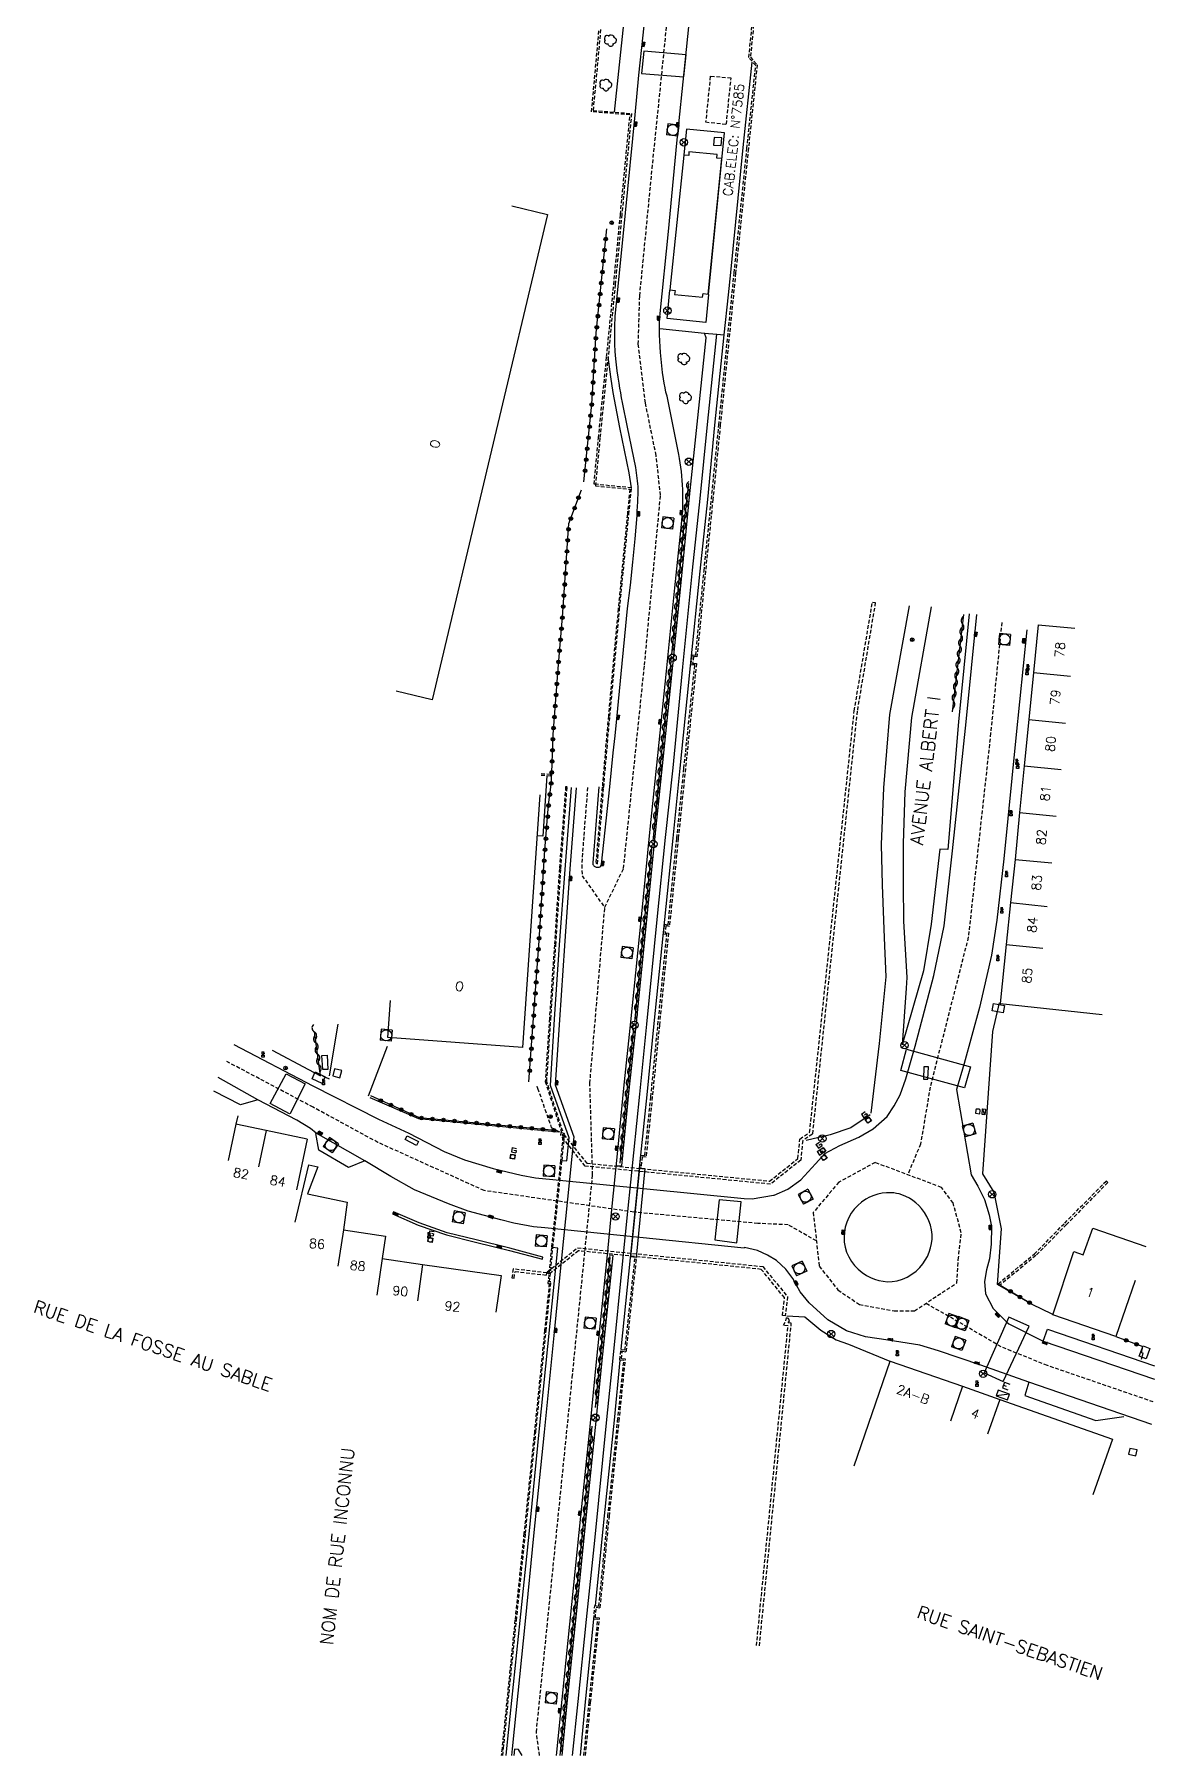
# Model space of a CAD drawing. Header units: millimetres. Extents: x 150035 to 151001, y 152000 to 153000.
# Drawn here: x 150348.4 to 150500, y 152000 to 152233 of the extents above; entities that cross this region are included whole.
import ezdxf
from ezdxf.enums import TextEntityAlignment as Align

# ---------------------------------------------------------------- set-up
doc = ezdxf.new("R2010")
doc.units = ezdxf.units.MM
doc.linetypes.add('DASHED', pattern=[0.75, 0.5, -0.25])
doc.layers.get('0').update_dxf_attribs({"linetype": 'CONTINUOUS'})
for name, color, linetype in [('W0001', 6, 'DASHED'), ('W0003', 5, 'CONTINUOUS'), ('W0006', 2, 'CONTINUOUS'), ('W0008', 7, 'CONTINUOUS'), ('W0014', 7, 'CONTINUOUS'), ('W0015', 2, 'CONTINUOUS'), ('W0017', 7, 'CONTINUOUS'), ('W0020', 2, 'CONTINUOUS'), ('W0051', 7, 'CONTINUOUS'), ('W0100', 7, 'CONTINUOUS'), ('W0103', 1, 'CONTINUOUS'), ('W0112', 1, 'DASHED'), ('W0113', 2, 'DASHED'), ('W0117', 7, 'CONTINUOUS'), ('W0300', 7, 'CONTINUOUS'), ('W0310', 3, 'CONTINUOUS'), ('W0322', 7, 'CONTINUOUS'), ('W0323', 7, 'CONTINUOUS'), ('W0400', 7, 'CONTINUOUS'), ('W0412', 7, 'CONTINUOUS'), ('W0420', 7, 'CONTINUOUS'), ('W0421', 7, 'CONTINUOUS'), ('W0425', 7, 'CONTINUOUS'), ('W0430', 7, 'CONTINUOUS'), ('W0438', 7, 'CONTINUOUS'), ('W0439', 7, 'CONTINUOUS'), ('W0469', 7, 'CONTINUOUS'), ('W0856', 7, 'CONTINUOUS'), ('W0989', 7, 'CONTINUOUS'), ('W0991', 7, 'CONTINUOUS'), ('W1102', 7, 'CONTINUOUS'), ('W1471', 7, 'CONTINUOUS')]:
    doc.layers.add(name, color=color, linetype=linetype)
doc.styles.get("Standard").update_dxf_attribs({"font": 'romans.shx', "width": 0.85})

# ---------------------------------------------------------------- blocks, each defined once
blk = doc.blocks.new('T856')
for p, q in [((-0.125, 0), (0.125, 0)), ((0, 0.125), (0, -0.125))]:
    blk.add_line(p, q)
blk.add_ellipse((0, 0), major_axis=(-0.177, 0.177), ratio=1, start_param=3.9269908, end_param=10.2101761)
blk = doc.blocks.new('t322o')
at = {"color": 0, "linetype": 'Continuous'}
for radius in [0.25, 0.15]:
    blk.add_circle((0, 0), radius, dxfattribs=at)
blk = doc.blocks.new('T400')
for p, q in [((-0.15, 0.3), (0.15, 0.3)), ((-0.15, -0.25), (-0.15, 0.3)), ((-0.15, 0.15), (0.15, 0.15)), ((-0.15, 0), (0.15, 0)), ((0.15, 0.3), (0.15, -0.25)), ((-0.15, -0.15), (0.15, -0.15)), ((-0.15, -0.25), (-0.15, -0.3)), ((-0.15, -0.3), (0.15, -0.3)), ((0.15, -0.3), (0.15, -0.25))]:
    blk.add_line(p, q)
blk = doc.blocks.new('T420')
for p, q in [((0.75, 0.75), (-0.75, 0.75)), ((-0.75, 0.75), (-0.75, -0.75)), ((0.75, 0.75), (0.75, -0.75)), ((0.75, -0.75), (-0.75, -0.75))]:
    blk.add_line(p, q)
blk.add_ellipse((0, 0), major_axis=(-0.53, 0.53), ratio=1, start_param=3.926991, end_param=10.210176)
blk = doc.blocks.new('T469')
at = {"color": 0, "linetype": 'Continuous', "flags": 128}
for points in [[(-0.35, 0.35), (0.35, -0.35)], [(-0.35, -0.35), (0.35, 0.35)]]:
    blk.add_lwpolyline(points, dxfattribs=at)
at = {"color": 0, "linetype": 'Continuous'}
blk.add_circle((0, 0), 0.5, dxfattribs=at)
blk = doc.blocks.new('T300')
for p, q in [((-0.8, 0.51), (-0.86, 0.34)), ((-0.86, 0.34), (-0.86, 0.17)), ((-0.86, 0.17), (-0.74, 0.06)), ((-0.69, 0.63), (-0.8, 0.51)), ((-0.8, -0.06), (-0.74, 0.06)), ((-0.74, 0.06), (-0.69, 0.11)), ((-0.57, 0.69), (-0.69, 0.63)), ((-0.46, 0.69), (-0.57, 0.69)), ((-0.29, 0.63), (-0.46, 0.69)), ((-0.29, 0.63), (-0.17, 0.74)), ((-0.23, 0.57), (-0.29, 0.63)), ((-0.17, 0.74), (-0.06, 0.8)), ((-0.06, 0.8), (0.06, 0.8)), ((0.06, 0.8), (0.23, 0.74)), ((0.23, 0.74), (0.34, 0.63)), ((0.34, 0.63), (0.4, 0.51)), ((0.46, 0.46), (0.34, 0.46)), ((0.4, 0.51), (0.4, 0.46)), ((0.57, 0.4), (0.46, 0.46)), ((0.57, 0.4), (0.69, 0.29)), ((0.69, 0.29), (0.74, 0.17)), ((0.74, 0.06), (0.69, -0.17)), ((0.74, 0.17), (0.74, 0.06)), ((-0.8, -0.17), (-0.8, -0.06)), ((-0.8, -0.23), (-0.8, -0.17)), ((-0.74, -0.34), (-0.8, -0.23)), ((-0.69, -0.4), (-0.74, -0.34)), ((-0.51, -0.46), (-0.69, -0.4)), ((-0.4, -0.46), (-0.51, -0.46)), ((-0.4, -0.46), (-0.34, -0.46)), ((-0.34, -0.46), (-0.34, -0.4)), ((-0.34, -0.51), (-0.34, -0.46)), ((-0.29, -0.63), (-0.34, -0.51)), ((-0.17, -0.74), (-0.29, -0.63)), ((-0.06, -0.8), (-0.17, -0.74)), ((0.06, -0.8), (-0.06, -0.8)), ((0.17, -0.74), (0.06, -0.8)), ((0.23, -0.69), (0.17, -0.74)), ((0.29, -0.46), (0.23, -0.46)), ((0.29, -0.63), (0.23, -0.69)), ((0.46, -0.4), (0.29, -0.46)), ((0.34, -0.51), (0.29, -0.63)), ((0.34, -0.51), (0.34, -0.46)), ((0.57, -0.34), (0.46, -0.4)), ((0.63, -0.29), (0.57, -0.34)), ((0.69, -0.17), (0.63, -0.29))]:
    blk.add_line(p, q)
blk = doc.blocks.new('t310o')
at = {"color": 0, "linetype": 'Continuous'}
for centre, start, end in [((-0.5, 0.38), 216.8699, 323.1304), ((0.5, -0.37), 36.8699, 143.1303)]:
    blk.add_arc(centre, 0.625, start, end, dxfattribs=at)
blk = doc.blocks.new('T425')
for p, q in [((-0.15, 0.6), (0.15, 0.6)), ((-0.15, 0.6), (-0.15, 0.3)), ((-0.15, 0.3), (0.15, 0.3)), ((-0.15, 0.15), (0.15, 0.15)), ((-0.15, -0.15), (-0.15, 0.15)), ((0, 0.45), (0.15, 0.45)), ((0.15, 0.45), (0.15, 0.3)), ((0.15, 0.15), (0.15, -0.15)), ((0.15, -0.15), (-0.15, -0.15))]:
    blk.add_line(p, q)
blk.add_ellipse((0, 0), major_axis=(-0.106, 0.106), ratio=1, start_param=3.926991, end_param=10.210176)
blk = doc.blocks.new('T438')
for p, q in [((-0.4, 0.2), (0.4, 0.2)), ((-0.4, -0.2), (-0.4, 0.2)), ((0.15, 1.1), (-0.3, 1.1)), ((-0.3, 1.1), (-0.3, 0.5)), ((-0.3, 0.5), (0.15, 0.5)), ((0.3, 0.65), (0.3, 0.95)), ((0.4, 0.2), (0.4, -0.2))]:
    blk.add_line(p, q)
at = {"flags": 128}
for points in [[(-0.4, -0.2), (0.4, 0.2)], [(0.4, -0.2), (-0.4, -0.2)]]:
    blk.add_lwpolyline(points, dxfattribs=at)
for centre, major_axis, start_param, end_param in [((0.15, 0.95), (0.106, -0.106), 0.785398, 2.356194), ((0.15, 0.65), (0.106, 0.106), 3.926991, 5.497787)]:
    blk.add_ellipse(centre, major_axis=major_axis, ratio=1, start_param=start_param, end_param=end_param)
blk = doc.blocks.new('T412')
for p, q in [((-0.3, 1.2), (0.3, 1.2)), ((-0.3, 1.2), (-0.3, 0.6)), ((-0.3, 0.6), (0.3, 0.6)), ((-0.3, 0.3), (0.3, 0.3)), ((-0.3, -0.3), (-0.3, 0.3)), ((0, 0.9), (0.3, 0.9)), ((0.3, 0.9), (0.3, 0.6)), ((0.3, 0.3), (0.3, -0.3)), ((0.3, -0.3), (-0.3, -0.3))]:
    blk.add_line(p, q)
blk.add_ellipse((0, 0), major_axis=(0.212, 0.212), ratio=1, start_param=5.497787, end_param=11.780972)
blk = doc.blocks.new('T1471')
at = {"color": 0, "linetype": 'Continuous', "flags": 128}
blk.add_lwpolyline([(-0.75, -0.5), (-0.75, 0.5), (0.75, 0.5), (0.75, -0.5), (-0.75, -0.5)], dxfattribs=at)
blk = doc.blocks.new('T430')
at = {"flags": 128}
for points in [[(0.8, 0.8), (-0.8, 0.8)], [(-0.8, 0.8), (-0.8, 0)], [(0.8, 0.8), (-0.8, 0)], [(-0.8, 0), (0.8, 0)], [(-0.4, 2.1), (0.4, 2.1)], [(-0.4, 2.1), (-0.4, 1.3)], [(-0.4, 1.7), (0, 1.7)], [(-0.4, 1.3), (0.4, 1.3)], [(0.8, 0), (0.8, 0.8)]]:
    blk.add_lwpolyline(points, dxfattribs=at)
blk = doc.blocks.new('t323o')
at = {"color": 0, "linetype": 'Continuous'}
for radius in [0.25, 0.15]:
    blk.add_circle((0, 0), radius, dxfattribs=at)

msp = doc.modelspace()

# ---------------------------------------------------------------- linework, layer by layer
at = {"layer": 'W0001'}
for points in [[(150416.75, 152000), (150416.33, 152003.18), (150417.78, 152017.44), (150421.19, 152051.21), (150423.94, 152078.59), (150423.57, 152090.99), (150425.59, 152114.83), (150428.13, 152120.07), (150430.96, 152147.59), (150433.13, 152170.57), (150432.54, 152175.95), (150431.09, 152183.07), (150430.12, 152191.03), (150430.32, 152197.58), (150432, 152214.8), (150434.58, 152240.17)], [(150479.31, 152153.38), (150477.81, 152138.36), (150474.79, 152110.75), (150469.62, 152090.47), (150468.33, 152082.76), (150466.58, 152078.62)], [(150428.13, 152120.07), (150430.96, 152147.59)], [(150423.26, 152131.01), (150422.73, 152124.36)], [(150422.73, 152124.36), (150422.46, 152120.56)], [(150422.46, 152120.56), (150422.52, 152119.08)], [(150425.59, 152114.83), (150428.13, 152120.07)], [(150422.52, 152119.08), (150425.58, 152114.78)], [(150454.23, 152069.65), (150450.39, 152071.84), (150446.3, 152072.03), (150429.5, 152073.56), (150409.26, 152076.47), (150394.89, 152082.99), (150386.12, 152087.74), (150374.33, 152094)], [(150499.82, 152047.87), (150485.49, 152052.79), (150479.24, 152055.31), (150474.1, 152058.33), (150469.04, 152061.21)]]:
    msp.add_lwpolyline(points, dxfattribs=at)
msp.add_lwpolyline([(150457.27, 152077.61), (150453.8, 152073.51), (150454.61, 152066.24), (150457.15, 152063.02), (150460.05, 152061.06), (150464.77, 152060.19), (150467.5, 152060.2), (150473.23, 152063.97), (150473.43, 152067.11), (150473.84, 152070.75), (150472.72, 152074.79), (150471.16, 152076.9), (150462.17, 152080.27)], close=True, dxfattribs=at)
at = {"layer": 'W0003'}
msp.add_lwpolyline([(150396.86, 152073.32), (150400.35, 152071.81), (150404.18, 152070.48), (150408.11, 152069.51), (150412.67, 152068.38), (150417.14, 152067.19), (150417.21, 152067.48), (150412.75, 152068.67), (150408.18, 152069.8), (150404.26, 152070.77), (150400.46, 152072.09), (150396.97, 152073.59)], close=True, dxfattribs=at)
at = {"layer": 'W0006'}
for points in [[(150378.63, 152088.77), (150376.26, 152088.06), (150372.67, 152089.92)], [(150393.12, 152080.48), (150390.92, 152079.6), (150386.89, 152081.95), (150386.49, 152084.19)], [(150484.9, 152056.11), (150485.52, 152057.72), (150500, 152052.77)], [(150482.97, 152050.54), (150482.42, 152048.75), (150492.06, 152045.36), (150495.86, 152045.9)]]:
    msp.add_lwpolyline(points, dxfattribs=at)
at = {"layer": 'W0008'}
for points in [[(150419.07, 152000), (150419.64, 152005.83), (150422.35, 152032.42), (150423.59, 152044.56), (150424.47, 152053.31), (150425.94, 152067.76), (150426.49, 152073.44), (150427.34, 152081.9), (150428.18, 152090.32), (150429.09, 152099.3), (150430.51, 152113.03), (150431.73, 152125.37), (150432.77, 152135.36), (150433.93, 152146.78), (150435.06, 152158.03), (150435.95, 152166.64), (150436.01, 152167.19), (150436.07, 152167.73), (150436.11, 152168.28), (150436.14, 152168.83), (150436.15, 152169.46), (150436.16, 152170.1), (150436.15, 152170.73), (150436.13, 152171.36), (150436.11, 152171.98), (150436.08, 152172.59), (150436.03, 152173.2), (150435.98, 152173.81), (150435.9, 152174.39), (150435.81, 152174.96), (150435.71, 152175.54), (150435.6, 152176.1), (150434.01, 152183.97), (150433.87, 152184.55), (150433.75, 152185.14), (150433.63, 152185.73), (150433.53, 152186.33), (150433.4, 152187.21), (150433.29, 152188.1), (150433.2, 152188.99), (150433.13, 152189.88), (150433.07, 152190.68), (150433.03, 152191.47), (150433, 152192.27), (150432.99, 152193.07), (150433, 152193.6), (150433.01, 152194.12), (150433.04, 152194.65), (150433.08, 152195.17), (150434.21, 152206.3), (150435.35, 152218.22), (150436.48, 152229.16), (150437.56, 152239.76)], [(150424.8, 152131.13), (150423.96, 152120.82), (150423.97, 152120.71), (150423.99, 152120.61), (150424.04, 152120.51), (150424.1, 152120.42), (150424.17, 152120.37), (150424.24, 152120.32), (150424.32, 152120.28), (150424.4, 152120.26), (150424.47, 152120.25), (150424.54, 152120.24), (150424.61, 152120.24), (150424.68, 152120.25), (150424.75, 152120.25), (150424.83, 152120.26), (150424.9, 152120.28), (150424.98, 152120.31), (150425.03, 152120.39), (150425.07, 152120.47), (150425.11, 152120.55), (150425.13, 152120.64), (150426.26, 152131.12), (150426.49, 152133.42), (150426.73, 152135.71), (150426.97, 152138.01), (150427.2, 152140.31), (150427.57, 152144.05), (150427.94, 152147.79), (150428.31, 152151.52), (150428.68, 152155.26), (150429.05, 152158.39), (150429.39, 152161.53), (150429.69, 152164.67), (150429.96, 152167.82), (150429.99, 152168.44), (150430.03, 152169.05), (150430.05, 152169.67), (150430.08, 152170.28), (150430.1, 152170.56), (150430.11, 152170.84), (150430.12, 152171.11), (150430.11, 152171.39), (150430.09, 152171.76), (150430.06, 152172.14), (150430.02, 152172.52), (150429.97, 152172.89), (150429.93, 152173.26), (150429.88, 152173.62), (150429.83, 152173.99), (150429.78, 152174.35), (150428.64, 152179.81), (150427.98, 152183.12), (150427.86, 152183.78), (150427.74, 152184.43), (150427.63, 152185.09), (150427.52, 152185.75), (150427.39, 152186.58), (150427.27, 152187.4), (150427.17, 152188.23), (150427.08, 152189.06), (150427, 152190.04), (150426.96, 152191.02), (150426.94, 152192), (150426.94, 152192.98), (150426.95, 152193.43), (150426.96, 152193.87), (150426.98, 152194.32), (150427.01, 152194.76), (150428.38, 152208.79), (150429.7, 152222.08), (150430.21, 152227.45), (150430.77, 152232.83), (150431.63, 152240.91)], [(150375.39, 152096.24), (150386.05, 152090.64), (150394.98, 152086.12), (150399.06, 152084.25), (150403.86, 152081.77), (150406.6, 152080.62), (150410.47, 152079.45), (150414.29, 152078.54), (150416.22, 152078.19), (150418.54, 152077.97), (150444.45, 152075.42), (150445.52, 152075.37), (150448.41, 152075.83), (150448.49, 152075.83), (150450.37, 152076.68), (150452.1, 152077.92), (150454.09, 152080.07), (150455.37, 152081.5), (150457.39, 152082.55), (150459.99, 152083.72), (150461.93, 152084.85), (150463.81, 152086.48), (150464.74, 152087.95), (150465.57, 152089.43), (150466.33, 152091.59), (150467.61, 152096.02), (150470.13, 152105.58), (150471.52, 152112.32), (150472.63, 152122.44), (150474.48, 152139.93), (150475.93, 152154.46)], [(150482.7, 152152.38), (150481.23, 152137.73), (150479.59, 152121.37), (150478.66, 152113.07), (150477.94, 152108.33), (150476.31, 152101.26), (150474.22, 152093.66), (150473.19, 152090.14), (150475.17, 152078.59), (150476.1, 152077.06), (150477, 152075.27), (150477.63, 152073.2), (150477.94, 152071.59), (150477.9, 152069.22), (150477.67, 152067.25), (150477.26, 152065.75), (150477, 152064.15), (150477.1, 152062.51), (150478.17, 152060.5), (150479.15, 152059.54), (150480, 152058.64), (150480.29, 152058.42), (150484.9, 152056.11), (150500, 152050.94)], [(150421.73, 152130.99), (150420.87, 152120.02), (150420.13, 152109.59), (150419.45, 152099.6), (150418.89, 152090.77), (150421.4, 152083.74), (150419.43, 152064.23), (150418.75, 152057.3), (150417.38, 152043.78), (150415.96, 152029.74), (150414.82, 152018.21), (150413.05, 152000.91), (150412.95, 152000)], [(150499.64, 152044.8), (150482.97, 152050.54), (150476.47, 152052.84), (150470.76, 152054.8), (150468.21, 152055.54), (150463.95, 152056.24), (150460.86, 152056.66), (150458.3, 152057.47), (150455.77, 152058.99), (150453.23, 152061.28), (150452.05, 152062.76), (150451.03, 152064.55), (150450.07, 152065.84), (150448.83, 152067.01), (150447.63, 152067.74), (150446.26, 152068.36), (150444.48, 152068.75), (150444.43, 152068.69), (150430.32, 152070.13), (150417.46, 152071.45), (150415.92, 152071.58), (150413.26, 152072.08), (150411.5, 152072.5), (150407.11, 152073.7), (150404.44, 152074.68), (150399.81, 152076.59), (150396.61, 152078.38), (150393.12, 152080.48), (150386.53, 152084.25), (150385.77, 152084.87), (150383.91, 152085.98), (150378.63, 152088.77), (150373.28, 152091.77)]]:
    msp.add_lwpolyline(points, dxfattribs=at)
at = {"layer": 'W0014'}
for points in [[(150437.49, 152337.31), (150438.5, 152337.2), (150437.65, 152329.01), (150436.4, 152316.2), (150435.14, 152303.74), (150434.24, 152294.84), (150432.88, 152281.67), (150431.67, 152269.56), (150429.73, 152250.38), (150428.12, 152234.39), (150426.87, 152222.43)], [(150427.82, 152055.01), (150429.07, 152067.37), (150430.47, 152081.26), (150431.31, 152089.44), (150432.26, 152099.08), (150433.71, 152113.17), (150434.85, 152124.18), (150435.79, 152133.65), (150437.21, 152147.48), (150438.5, 152160.29), (150439.52, 152170.02), (150440.5, 152180.08), (150441.75, 152192.3), (150442.32, 152197.7), (150442.66, 152200.75), (150444.32, 152217.63), (150445.53, 152229.21)], [(150439.63, 152197.77), (150441.8, 152219.63), (150436.65, 152220.12), (150436.27, 152216.64)], [(150439.63, 152197.77), (150439.27, 152193.98), (150434.02, 152194.51), (150434.39, 152198.36)], [(150433.05, 152193.16), (150439.07, 152192.53), (150440.75, 152192.4), (150441.75, 152192.3)], [(150429.2, 152171.58), (150428.87, 152173.61), (150428.87, 152173.61), (150428.87, 152173.61), (150427.63, 152179.76), (150426.72, 152184.5), (150426.4, 152186.6), (150426.04, 152189.33)], [(150466.77, 152155.61), (150464.14, 152140.9), (150463.32, 152130.96), (150463.01, 152123.31), (150463.12, 152117.85), (150463.42, 152110.69), (150463.61, 152105.41), (150462.74, 152096.38), (150461.59, 152086.93)], [(150474.91, 152154.51), (150473.45, 152139.93), (150472.02, 152122.63)], [(150419.8, 152080.53), (150420.45, 152080.5), (150420.75, 152083.62), (150418.22, 152090.69), (150418.8, 152099.66), (150419.47, 152109.72), (150420.22, 152119.92), (150421.09, 152131.02)], [(150472.02, 152122.63), (150470.95, 152122.68), (150469.78, 152112.53), (150468.72, 152106.19), (150465.83, 152096.2)], [(150486.23, 152059.68), (150486.14, 152059.73), (150483.44, 152061.03), (150478.74, 152063.74), (150479.29, 152071.3), (150478.3, 152076.24), (150476.76, 152078.74), (150478.1, 152098.01), (150479.03, 152101.89)], [(150380.58, 152095.46), (150385.5, 152092.86), (150387.09, 152092)], [(150393.8, 152089.09), (150400.36, 152086.23), (150419.31, 152084.41)], [(150461.49, 152086.73), (150458.87, 152084.97), (150456.1, 152084.03), (150452.85, 152083.26)], [(150412.25, 152000), (150412.34, 152000.96), (150414.14, 152018.29), (150415.34, 152029.96), (150416.72, 152043.83), (150418.79, 152064.27), (150419.23, 152068.68), (150418.57, 152068.75)], [(150450.23, 152059.53), (150452.67, 152059.38), (150454.85, 152057.59), (150456.91, 152056.28), (150458.57, 152055.67), (150464.16, 152053.37)], [(150498.21, 152053.65), (150498.46, 152054.47), (150498.23, 152054.52), (150498.42, 152055.35)], [(150424.33, 152020.32), (150425.56, 152032.44), (150426.9, 152045.41), (150427.68, 152053.51)], [(150422.28, 152000), (150422.98, 152007.29), (150424.09, 152018.45)]]:
    msp.add_lwpolyline(points, dxfattribs=at)
at = {"layer": 'W0015'}
for points in [[(150465.79, 152075.91), (150465.43, 152076.01), (150465.07, 152076.09), (150464.7, 152076.15), (150464.33, 152076.18), (150463.73, 152076.18), (150463.14, 152076.12), (150462.55, 152076), (150461.98, 152075.82), (150461.43, 152075.59), (150460.91, 152075.3), (150460.34, 152074.92), (150459.82, 152074.47), (150459.36, 152073.97), (150458.95, 152073.41), (150458.61, 152072.82), (150458.33, 152072.19), (150458.13, 152071.53), (150458.01, 152070.85), (150457.97, 152070.17), (150458, 152069.48), (150458.12, 152068.8), (150458.31, 152068.14), (150458.6, 152067.49), (150458.96, 152066.89), (150459.39, 152066.33), (150459.88, 152065.82), (150460.42, 152065.37), (150461.02, 152064.99), (150461.55, 152064.71), (150462.11, 152064.48), (150462.68, 152064.3), (150463.27, 152064.19), (150463.87, 152064.14), (150464.48, 152064.15), (150465.18, 152064.27), (150465.87, 152064.48), (150466.53, 152064.77), (150467.14, 152065.14), (150467.71, 152065.58), (150468.22, 152066.08), (150468.62, 152066.54), (150468.97, 152067.04), (150469.26, 152067.57), (150469.51, 152068.13), (150469.69, 152068.7), (150469.82, 152069.3), (150469.88, 152069.9), (150469.89, 152070.51), (150469.81, 152071.15), (150469.67, 152071.78), (150469.46, 152072.39), (150469.18, 152072.97), (150468.85, 152073.52), (150468.46, 152074.04), (150468.09, 152074.44), (150467.7, 152074.8), (150467.27, 152075.13), (150466.82, 152075.43), (150466.34, 152075.68), (150465.79, 152075.91)], [(150413.35, 152000.89), (150413.26, 152000)], [(150414.39, 152000), (150413.92, 152000.82), (150413.35, 152000.89)]]:
    msp.add_lwpolyline(points, dxfattribs=at)
at = {"layer": 'W0017'}
for points in [[(150389.44, 152099.01), (150388.28, 152091.99)], [(150396.13, 152095.95), (150393.57, 152089.25)]]:
    msp.add_lwpolyline(points, dxfattribs=at)
at = {"layer": 'W0020'}
for points in [[(150430.85, 152230.7), (150430.57, 152227.68), (150436.28, 152227.2), (150436.58, 152230.18)], [(150465.66, 152092.72), (150466.42, 152095.59), (150475.07, 152093.22), (150474.28, 152090.37)], [(150380.3, 152088.26), (150382.44, 152092.25), (150385.03, 152090.92), (150382.99, 152086.91), (150382.91, 152086.84)], [(150443.47, 152069.42), (150444.03, 152074.94), (150441.07, 152075.22), (150440.49, 152069.82)], [(150480.28, 152059.34), (150476.95, 152051.8), (150479.51, 152050.61), (150483.02, 152058.12)]]:
    msp.add_lwpolyline(points, close=True, dxfattribs=at)
at = {"layer": 'W0051'}
for points in [[(150421.23, 152000), (150422, 152007.33), (150423.13, 152018.41), (150424.23, 152029.12), (150425.88, 152045.48), (150426.68, 152053.33), (150428.07, 152067.43), (150428.69, 152073.62), (150430.31, 152089.5), (150431.27, 152098.98), (150432.69, 152113.14), (150433.8, 152124.26), (150434.84, 152133.7), (150436.16, 152147.36), (150437.48, 152160.44), (150438.49, 152170.15), (150439.5, 152180.14), (150440.75, 152192.4)], [(150427.18, 152079.83), (150427.88, 152079.8), (150428.86, 152089.64), (150429.87, 152099.21), (150431.27, 152113.1), (150432.41, 152124.45), (150433.38, 152133.94), (150434.78, 152147.52), (150436.09, 152160.57), (150437.07, 152170.37), (150438.11, 152180.18), (150439.29, 152191.89), (150439.07, 152192.53)], [(150469.74, 152155.49), (150467.08, 152140.52), (150466.2, 152130.46), (150465.98, 152123.44), (150465.95, 152117.9), (150466.02, 152112.93), (150466.47, 152105.32), (150466.39, 152103.86), (150465.83, 152096.2)], [(150419.81, 152000), (150420.56, 152007.55), (150421.77, 152019.2), (150423.13, 152032.57), (150424.48, 152045.73), (150425.22, 152053.46), (150426.72, 152067.7), (150426.18, 152067.72)]]:
    msp.add_lwpolyline(points, dxfattribs=at)
at = {"layer": 'W0100'}
for points in [[(150412.99, 152209.75), (150417.85, 152208.57), (150402.21, 152142.91), (150397.34, 152144.06)], [(150484.24, 152153.04), (150483.62, 152146.59), (150482.99, 152140.23), (150482.37, 152133.97), (150481.73, 152127.64), (150481.11, 152121.29), (150480.49, 152115.45), (150479.92, 152109.78), (150479.08, 152101.78)], [(150484.24, 152153.04), (150489.22, 152152.57)], [(150416.79, 152130.05), (150414.44, 152095.82), (150396.21, 152097.2), (150396.59, 152102.19)], [(150479.08, 152101.78), (150492.89, 152100.29)], [(150375.94, 152086.59), (150375.64, 152085.45)], [(150385.3, 152083.42), (150379.75, 152084.58), (150375.64, 152085.45)], [(150385.3, 152083.42), (150383.85, 152076.57)], [(150383.68, 152072.18), (150385.53, 152079.97), (150386.73, 152079.68), (150385.37, 152076.05), (150390.7, 152074.92), (150390.24, 152071.17), (150395.91, 152070.29), (150395.44, 152067.27), (150400.92, 152066.48), (150411.56, 152064.97), (150410.86, 152060.02)], [(150497.37, 152064.3), (150494.77, 152056.74), (150486.24, 152059.67), (150489.09, 152068.23), (150490.35, 152067.79), (150491.65, 152071.38), (150498.8, 152068.91)], [(150459.35, 152039.23), (150464.21, 152053.38), (150473.99, 152050.01), (150479.07, 152048.21), (150494.32, 152042.82), (150491.66, 152035.28)]]:
    msp.add_lwpolyline(points, dxfattribs=at)
at = {"layer": 'W0103'}
msp.add_lwpolyline([(150417.73, 152132.61), (150417.21, 152124.45), (150416.41, 152124.48)], dxfattribs=at)
at = {"layer": 'W0112'}
for points in [[(150446.34, 152240.2), (150445.29, 152229.88), (150446.21, 152228.82), (150445.02, 152217.49), (150443.3, 152200.66), (150441.22, 152180.05), (150440.22, 152170.03), (150439.22, 152160.32), (150438.06, 152148.7), (150437.6, 152148.76), (150437.48, 152147.83), (150437.99, 152147.79), (150436.5, 152133.61), (150435.53, 152124.13), (150434.34, 152112.23), (150433.86, 152112.3), (150433.76, 152111.35), (150434.2, 152111.3), (150432.98, 152098.88), (150432.98, 152098.88), (150432.02, 152089.15), (150431.17, 152080.99), (150430.65, 152081.04), (150430.5, 152079.5), (150430.31, 152079.52), (150430.47, 152081.26), (150430.99, 152081.2), (150431.82, 152089.17), (150432.78, 152098.9), (150433.98, 152111.12), (150433.54, 152111.17), (150433.69, 152112.53), (150434.16, 152112.45), (150435.33, 152124.15), (150436.3, 152133.63), (150437.77, 152147.6), (150437.25, 152147.65), (150437.43, 152148.98), (150437.89, 152148.93), (150439.02, 152160.34), (150440.02, 152170.05), (150441.02, 152180.07), (150443.1, 152200.68), (150444.82, 152217.51), (150446.01, 152228.75), (150445.08, 152229.81), (150446.14, 152240.22)], [(150416.98, 152132.91), (150418.26, 152132.82), (150418.24, 152132.57), (150416.96, 152132.67)], [(150425.24, 152131.07), (150424.38, 152120.77), (150424.59, 152120.69), (150425.44, 152131.05)], [(150416.41, 152090.58), (150416.41, 152090.58), (150416.5, 152090.32), (150418.34, 152085.02)], [(150418.34, 152085.02), (150419.68, 152084.31)], [(150422.77, 152000), (150423.47, 152007.21), (150424.65, 152018.41), (150424.09, 152018.45), (150424.24, 152020.31), (150424.78, 152020.23), (150426.01, 152032.4), (150427.33, 152045.3), (150428.17, 152053.48), (150427.62, 152053.54), (150427.78, 152054.98), (150428.32, 152054.89), (150429.67, 152067.22), (150429.87, 152067.2)], [(150422.97, 152000), (150423.67, 152007.19), (150424.87, 152018.6), (150424.31, 152018.63), (150424.42, 152020.08), (150424.96, 152020), (150426.21, 152032.38), (150427.53, 152045.28), (150428.38, 152053.66), (150427.84, 152053.72), (150427.96, 152054.75), (150428.5, 152054.66), (150429.87, 152067.2)], [(150446.12, 152014.88), (150450.39, 152058.16), (150449.77, 152058.24), (150450.11, 152058.83), (150450.19, 152059.23)], [(150446.52, 152014.84), (150450.83, 152058.51), (150450.41, 152058.56), (150450.58, 152058.86), (150450.47, 152059.14), (150450.19, 152059.23)]]:
    msp.add_lwpolyline(points, dxfattribs=at)
for points in [[(150442.04, 152220.8), (150442.68, 152227.03), (150439.87, 152227.28), (150439.24, 152221.1)], [(150425.44, 152131.05), (150426.27, 152140.69), (150427.59, 152155.18), (150428.84, 152168), (150429.2, 152171.58), (150424.33, 152172.06), (150424.31, 152171.86), (150428.98, 152171.4), (150428.64, 152168.02), (150427.4, 152155.2), (150426.07, 152140.71), (150425.24, 152131.07)], [(150462.2, 152156.06), (150459.74, 152141.34), (150453.68, 152084.12), (150452.37, 152083.23), (150452.12, 152080.6), (150448.01, 152077.34), (150422.93, 152079.78), (150419.63, 152083.95), (150419.68, 152084.31), (150420.08, 152084.26), (150420.05, 152084.06), (150423.14, 152080.17), (150447.88, 152077.75), (150451.73, 152080.81), (150451.99, 152083.45), (150453.31, 152084.35), (150459.35, 152141.4), (150461.81, 152156.13)], [(150478.83, 152063.86), (150483.73, 152067.89), (150487.84, 152072.07), (150493.46, 152077.77), (150493.67, 152077.56), (150488.06, 152071.86), (150483.93, 152067.67), (150479.02, 152063.63)], [(150417.79, 152065.46), (150421.89, 152068.73), (150446.97, 152066.19), (150450.33, 152062.1), (150450.02, 152059.52), (150449.63, 152059.57), (150449.91, 152061.98), (150446.77, 152065.81), (150422.01, 152068.32), (150418.04, 152065.15)], [(150417.73, 152065.33), (150413.19, 152065.86), (150413.01, 152064.68), (150413.31, 152064.63), (150413.44, 152065.53), (150417.69, 152065.03)]]:
    msp.add_lwpolyline(points, close=True, dxfattribs=at)
at = {"layer": 'W0113'}
for points in [[(150425.02, 152233.62), (150424.01, 152222.66), (150429.21, 152222.24), (150427.89, 152208.58), (150427, 152199.07), (150426.04, 152189.33), (150424.93, 152178.3), (150424.33, 152172.06), (150424.13, 152172.08), (150424.73, 152178.32), (150425.84, 152189.35), (150426.8, 152199.09), (150427.7, 152208.6), (150429, 152222.06), (150423.79, 152222.48), (150424.82, 152233.64)], [(150411.78, 152000), (150411.87, 152000.99), (150413.63, 152018.3), (150414.85, 152030.07), (150416.25, 152043.8), (150417.64, 152057.5), (150418.3, 152064.1), (150418.12, 152064.11), (150418.57, 152068.75), (150419.8, 152080.53), (150420.13, 152083.78), (150417.73, 152091.26), (150418.29, 152099.73), (150418.96, 152109.69), (150419.64, 152120.04), (150420.49, 152131.12), (150420.29, 152131.13), (150419.44, 152120.06), (150418.77, 152109.7), (150418.09, 152099.75), (150417.53, 152091.23), (150419.92, 152083.75), (150419.6, 152080.55), (150418.38, 152068.77), (150417.9, 152063.91), (150418.08, 152063.91), (150417.44, 152057.52), (150416.06, 152043.82), (150414.65, 152030.09), (150413.43, 152018.32), (150411.68, 152001.01), (150411.57, 152000)]]:
    msp.add_lwpolyline(points, dxfattribs=at)
at = {"layer": 'W0117'}
msp.add_lwpolyline([(150429.13, 152067.49), (150430.31, 152079.52), (150431, 152079.45), (150429.83, 152067.43)], close=True, dxfattribs=at)
at = {"layer": 'W0310'}
for points in [[(150436.93, 152172.16), (150436.34, 152167.06), (150435.35, 152156.18), (150434.62, 152149.06)], [(150474.16, 152154.42), (150472.59, 152141.25)], [(150434.54, 152148.09), (150433.27, 152135.91), (150432.09, 152123.76)], [(150429.67, 152099.28), (150431.01, 152113.3), (150432, 152123.09)], [(150387.09, 152092), (150386.28, 152097.95)], [(150427.69, 152080.19), (150428.6, 152089.86), (150429.54, 152098.42)], [(150424.35, 152047.12), (150426.33, 152067.4)], [(150419.53, 152000), (150420.26, 152007.31), (150421.5, 152019.32), (150422.86, 152032.66), (150423.9, 152044.6)]]:
    msp.add_lwpolyline(points, dxfattribs=at)
at = {"layer": 'W0322'}
for points in [[(150422.77, 152172.4), (150423.82, 152182.89), (150424.43, 152192.55), (150425.85, 152206.64)], [(150415.32, 152091.18), (150416.23, 152103.57), (150416.64, 152109.66), (150417.49, 152122.56), (150417.49, 152122.56), (150417.99, 152128.66), (150418.32, 152131.45), (150418.41, 152133.02), (150418.59, 152138.18), (150419.3, 152147.66), (150419.86, 152154.06), (150420.73, 152166.76), (150422.42, 152171.3)], [(150387.37, 152091.99), (150388.28, 152091.58)], [(150418.87, 152084.62), (150400.5, 152086.31), (150393.91, 152089.28)], [(150479.21, 152063.63), (150483.45, 152061.08)]]:
    msp.add_lwpolyline(points, dxfattribs=at)
at = {"layer": 'W0323'}
msp.add_lwpolyline([(150494.77, 152056.74), (150498.42, 152055.35)], dxfattribs=at)
at = {"layer": 'W0421'}
for points in [[(150440.38, 152219.01), (150440.28, 152217.98), (150441.36, 152217.91), (150441.43, 152218.94)], [(150388.76, 152092.01), (150389.74, 152091.75), (150390, 152092.71), (150389.01, 152092.97)], [(150469.32, 152091.54), (150469.38, 152093.2), (150468.78, 152093.23), (150468.72, 152091.56)], [(150398.82, 152083.9), (150400.37, 152083.1), (150400.09, 152082.57), (150398.55, 152083.37)], [(150497.45, 152040.56), (150497.63, 152041.36), (150496.65, 152041.58), (150496.47, 152040.78)]]:
    msp.add_lwpolyline(points, close=True, dxfattribs=at)
at = {"layer": 'W0439'}
for points in [[(150436.98, 152217.06), (150436.94, 152216.56), (150436.28, 152216.62), (150434.39, 152198.37), (150435.1, 152198.29), (150435.04, 152197.77), (150438.83, 152197.38), (150438.88, 152197.87), (150439.58, 152197.8), (150441.45, 152216.14), (150440.77, 152216.21), (150440.81, 152216.68)], [(150387.99, 152094.81), (150388.12, 152092.88), (150387.42, 152092.84), (150387.3, 152094.77)]]:
    msp.add_lwpolyline(points, close=True, dxfattribs=at)
at = {"layer": 'W1102'}
for points in [[(150483.62, 152146.59), (150488.6, 152146.11)], [(150482.99, 152140.23), (150487.96, 152139.74)], [(150482.37, 152133.97), (150487.34, 152133.48)], [(150481.73, 152127.64), (150486.7, 152127.14)], [(150481.11, 152121.29), (150486.09, 152120.81)], [(150480.49, 152115.45), (150485.46, 152114.92)], [(150479.92, 152109.78), (150484.89, 152109.28)], [(150375.64, 152085.45), (150374.61, 152080.56)], [(150379.75, 152084.58), (150378.72, 152079.69)], [(150390.24, 152071.17), (150389.47, 152066.23)], [(150395.44, 152067.27), (150394.72, 152062.32)], [(150400.92, 152066.48), (150400.22, 152061.53)], [(150473.99, 152050.01), (150472.37, 152045.28)], [(150479.07, 152048.21), (150477.4, 152043.49)]]:
    msp.add_lwpolyline(points, dxfattribs=at)

# ---------------------------------------------------------------- block references
at = {"layer": 'W0300'}
for p in [(150426.39, 152232.11), (150425.76, 152226.09), (150436.33, 152189.02), (150436.55, 152183.76)]:
    msp.add_blockref('T300', p, dxfattribs=at)
at = {"layer": 'W0310'}
for p, rotation in [((150436.85, 152171.45), 263.3028985372015), ((150436.5, 152168.47), 263.3028985372015), ((150436.68, 152169.96), 263.3028985372015), ((150436.33, 152166.98), 264.8132346301447), ((150436.06, 152163.99), 264.8132346301447), ((150436.19, 152165.48), 264.8132346301447), ((150435.79, 152161), 264.8132346301447), ((150435.92, 152162.5), 264.8132346301447), ((150435.65, 152159.51), 264.8132346301447), ((150435.38, 152156.52), 264.8132346301447), ((150435.51, 152158.01), 264.8132346301447), ((150435.23, 152155.03), 264.1745324113782), ((150434.93, 152152.04), 264.1745324113782), ((150435.08, 152153.54), 264.1745324113782), ((150473.83, 152151.67), 263.2206242174768), ((150474.01, 152153.16), 263.2206242174768), ((150434.77, 152150.55), 264.1745324113782), ((150473.66, 152150.18), 263.2206242174768), ((150434.49, 152147.64), 264.046156288971), ((150473.3, 152147.2), 263.2206242174768), ((150473.48, 152148.69), 263.2206242174768), ((150434.18, 152144.65), 264.046156288971), ((150434.34, 152146.15), 264.046156288971), ((150473.13, 152145.71), 263.2206242174768), ((150434.03, 152143.16), 264.046156288971), ((150472.77, 152142.73), 263.2206242174768), ((150472.95, 152144.22), 263.2206242174768), ((150433.71, 152140.18), 264.046156288971), ((150433.87, 152141.67), 264.046156288971), ((150433.56, 152138.69), 264.046156288971), ((150433.25, 152135.7), 264.4437155591897), ((150433.4, 152137.19), 264.046156288971), ((150433.1, 152134.21), 264.4437155591897), ((150432.81, 152131.22), 264.4437155591897), ((150432.96, 152132.72), 264.4437155591897), ((150432.67, 152129.73), 264.4437155591897), ((150432.38, 152126.74), 264.4437155591897), ((150432.52, 152128.24), 264.4437155591897), ((150432.23, 152125.25), 264.4437155591897), ((150431.86, 152121.67), 84.21940734541985), ((150431.71, 152120.18), 84.21940734541985), ((150431.41, 152117.2), 84.21940734541985), ((150431.56, 152118.69), 84.21940734541985), ((150431.26, 152115.7), 84.21940734541985), ((150430.96, 152112.72), 84.5118417901289), ((150431.11, 152114.21), 84.21940734541985), ((150430.67, 152109.73), 84.5118417901289), ((150430.81, 152111.22), 84.5118417901289), ((150430.53, 152108.24), 84.5118417901289), ((150430.24, 152105.25), 84.5118417901289), ((150430.38, 152106.75), 84.5118417901289), ((150430.1, 152103.76), 84.5118417901289), ((150429.81, 152100.77), 84.5118417901289), ((150429.95, 152102.27), 84.5118417901289), ((150429.5, 152098.1), 83.70826626113545), ((150386.28, 152097.95), 97.72762291899191), ((150386.48, 152096.46), 97.72762291899191), ((150429.34, 152096.6), 83.70826626113545), ((150386.69, 152094.97), 97.72762291899191), ((150386.89, 152093.49), 97.72762291899191), ((150429.01, 152093.62), 83.70826626113545), ((150429.17, 152095.11), 83.70826626113545), ((150428.85, 152092.13), 83.70826626113545), ((150428.53, 152089.15), 84.63504092221584), ((150428.68, 152090.64), 83.70826626113545), ((150428.39, 152087.66), 84.63504092221584), ((150428.11, 152084.67), 84.63504092221584), ((150428.25, 152086.16), 84.63504092221584), ((150427.97, 152083.18), 84.63504092221584), ((150427.83, 152081.68), 84.63504092221584), ((150426.24, 152066.53), 84.4341556062448), ((150425.95, 152063.55), 84.4341556062448), ((150426.1, 152065.04), 84.4341556062448), ((150425.81, 152062.05), 84.4341556062448), ((150425.52, 152059.07), 84.4341556062448), ((150425.66, 152060.56), 84.4341556062448), ((150425.23, 152056.08), 84.4341556062448), ((150425.37, 152057.57), 84.4341556062448), ((150425.08, 152054.59), 84.4341556062448), ((150424.79, 152051.6), 84.4341556062448), ((150424.94, 152053.1), 84.4341556062448), ((150424.64, 152050.11), 84.4341556062448), ((150424.5, 152048.62), 84.4341556062448), ((150423.79, 152043.29), 85.00051878895367), ((150423.53, 152040.3), 85.00051878895367), ((150423.66, 152041.8), 85.00051878895367), ((150423.4, 152038.81), 85.00051878895367), ((150423.14, 152035.82), 85.00051878895367), ((150423.27, 152037.31), 85.00051878895367), ((150422.87, 152032.83), 85.00051878895367), ((150423, 152034.32), 85.00051878895367), ((150422.72, 152031.34), 84.17835458767797), ((150422.42, 152028.35), 84.17835458767797), ((150422.57, 152029.85), 84.17835458767797), ((150422.27, 152026.86), 84.17835458767797), ((150421.96, 152023.88), 84.17835458767797), ((150422.12, 152025.37), 84.17835458767797), ((150421.81, 152022.38), 84.17835458767797), ((150421.51, 152019.4), 84.17835458767797), ((150421.66, 152020.89), 84.17835458767797), ((150421.35, 152017.91), 84.09855664561155), ((150421.04, 152014.92), 84.09855664561155), ((150421.2, 152016.42), 84.09855664561155), ((150420.74, 152011.94), 84.09855664561155), ((150420.89, 152013.43), 84.09855664561155), ((150420.58, 152010.45), 84.09855664561155), ((150420.27, 152007.46), 84.09855664561155), ((150420.43, 152008.96), 84.09855664561155), ((150420.12, 152005.97), 84.32675498714302), ((150419.83, 152002.99), 84.32675498714302), ((150419.98, 152004.48), 84.32675498714302), ((150419.68, 152001.49), 84.32675498714302)]:
    msp.add_blockref('t310o', p, dxfattribs=dict(at, rotation=rotation))
at = {"layer": 'W0322'}
for p, rotation in [((150425.56, 152203.77), 84.24657410556198), ((150425.71, 152205.26), 84.24657410556198), ((150425.41, 152202.28), 84.24657410556198), ((150425.11, 152199.29), 84.24657410556198), ((150425.26, 152200.78), 84.24657410556198), ((150424.96, 152197.8), 84.24657410556198), ((150424.66, 152194.82), 84.24657410556198), ((150424.81, 152196.31), 84.24657410556198), ((150424.51, 152193.32), 84.24657410556198), ((150424.29, 152190.33), 86.39904086231402), ((150424.38, 152191.83), 86.39904086231402), ((150424.1, 152187.34), 86.39904086231402), ((150424.2, 152188.83), 86.39904086231402), ((150424.01, 152185.84), 86.39904086231402), ((150423.82, 152182.85), 84.26158118770842), ((150423.91, 152184.34), 86.39904086231402), ((150423.67, 152181.35), 84.26158118770842), ((150423.37, 152178.37), 84.26158118770842), ((150423.52, 152179.86), 84.26158118770842), ((150423.22, 152176.88), 84.26158118770842), ((150422.92, 152173.89), 84.26158118770842), ((150423.07, 152175.38), 84.26158118770842), ((150421.51, 152168.84), 69.57730631765754), ((150422.03, 152170.24), 69.57730631765754), ((150420.99, 152167.43), 69.57730631765754), ((150420.58, 152164.48), 86.06485730827069), ((150420.68, 152165.98), 86.06485730827069), ((150420.47, 152162.99), 86.06485730827069), ((150420.27, 152159.99), 86.06485730827069), ((150420.37, 152161.49), 86.06485730827069), ((150420.06, 152157), 86.06485730827069), ((150420.17, 152158.5), 86.06485730827069), ((150419.96, 152155.51), 86.06485730827069), ((150419.73, 152152.51), 85.01020387996087), ((150419.86, 152154.01), 85.01020387996087), ((150419.6, 152151.02), 85.01020387996087), ((150419.33, 152148.03), 85.01020387996087), ((150419.46, 152149.53), 85.01020387996087), ((150419.22, 152146.54), 85.67964218980185), ((150418.99, 152143.55), 85.67964218980185), ((150419.1, 152145.04), 85.67964218980185), ((150418.88, 152142.05), 85.67964218980185), ((150418.65, 152139.06), 85.67964218980185), ((150418.77, 152140.55), 85.67964218980185), ((150418.51, 152136.06), 88.00286652757822), ((150418.56, 152137.56), 88.00286652757822), ((150418.46, 152134.56), 88.00286652757822), ((150418.33, 152131.57), 86.86049019056857), ((150418.41, 152133.06), 88.00286652757822), ((150418.16, 152130.08), 83.19858826521434), ((150417.86, 152127.09), 85.37087570041678), ((150417.98, 152128.59), 85.37087570041678), ((150417.74, 152125.6), 85.37087570041678), ((150417.5, 152122.61), 85.37087570041678), ((150417.62, 152124.1), 85.37087570041678), ((150417.4, 152121.11), 86.21304744861825), ((150417.2, 152118.12), 86.21304744861825), ((150417.3, 152119.61), 86.21304744861825), ((150417, 152115.12), 86.21304744861825), ((150417.1, 152116.62), 86.21304744861825), ((150416.9, 152113.63), 86.21304744861825), ((150416.7, 152110.63), 86.21304744861825), ((150416.8, 152112.13), 86.21304744861825), ((150416.6, 152109.13), 86.15013321543168), ((150416.4, 152106.14), 86.15013321543168), ((150416.5, 152107.64), 86.15013321543168), ((150416.3, 152104.65), 86.15013321543168), ((150416.09, 152101.65), 85.79392621223334), ((150416.2, 152103.15), 85.79392621223334), ((150415.98, 152100.16), 85.79392621223334), ((150415.76, 152097.16), 85.79392621223334), ((150415.87, 152098.66), 85.79392621223334), ((150415.54, 152094.17), 85.79392621223334), ((150415.65, 152095.67), 85.79392621223334), ((150415.43, 152092.68), 85.79392621223334), ((150395.27, 152088.66), 155.7663495359537), ((150396.64, 152088.04), 155.7663495359537), ((150398.01, 152087.43), 155.7663495359537), ((150399.38, 152086.81), 155.7663495359537), ((150400.77, 152086.28), 174.7352881374329), ((150402.26, 152086.15), 174.7352881374329), ((150403.75, 152086.01), 174.7352881374329), ((150405.25, 152085.87), 174.7352881374329), ((150406.74, 152085.73), 174.7352881374329), ((150408.24, 152085.6), 174.7352881374329), ((150409.73, 152085.46), 174.7352881374329), ((150411.22, 152085.32), 174.7352881374329), ((150412.72, 152085.18), 174.7352881374329), ((150414.21, 152085.04), 174.7352881374329), ((150415.7, 152084.91), 174.7352881374329), ((150417.2, 152084.77), 174.7352881374329), ((150418.69, 152084.63), 174.7352881374329), ((150480.5, 152062.85), 328.9757973491885), ((150481.78, 152062.08), 328.9757973491885), ((150483.07, 152061.31), 328.9757973491885)]:
    msp.add_blockref('t322o', p, dxfattribs=dict(at, rotation=rotation))
at = {"layer": 'W0323', "rotation": 339.2101341241467}
for p in [(150496.17, 152056.2), (150497.57, 152055.67)]:
    msp.add_blockref('t323o', p, dxfattribs=at)
at = {"layer": 'W0400'}
for p, rotation in [((150430.81, 152231.63), 354.7083142110446), ((150429.74, 152220.84), 355.0130090373617), ((150435.45, 152220.73), 354.28866760698), ((150427.39, 152197.01), 355.3034377264854), ((150432.87, 152194.55), 356.5914423312204), ((150430.14, 152168.07), 356.806981505981), ((150435.94, 152168.25), 355.3231681273392), ((150475.79, 152151.78), 355), ((150482.29, 152150.89), 355), ((150427.38, 152140.54), 353.7118836275066), ((150433.07, 152139.9), 173.6025434051163), ((150425.3, 152120.77), 355.1442849081378), ((150420.94, 152118.69), 176.2527299366809), ((150430.35, 152113.21), 353.720611642038), ((150419.07, 152091.06), 174.9585810036584), ((150387.07, 152084.28), 59.99999999999999), ((150421.47, 152082.86), 173.5439196578368), ((150427.21, 152082.21), 352.8794798229333), ((150411.32, 152079.05), 75.00000000000001), ((150397.33, 152073.28), 66), ((150410.19, 152072.93), 72), ((150457.83, 152070.84), 355), ((150477.77, 152071.5), 1), ((150411.31, 152068.84), 75.00000000000001), ((150451.49, 152063.97), 25), ((150478.76, 152059.63), 45), ((150418.93, 152057.53), 174.2119214508201), ((150424.7, 152057.17), 352.4963338649952), ((150464.24, 152056.31), 80), ((150485.18, 152055.86), 72), ((150475.97, 152053.12), 75.00000000000001), ((150416.49, 152033.33), 174.1704367501025), ((150422.22, 152032.81), 354.1057424392853), ((150419.49, 152006.09), 354.1477379337312)]:
    msp.add_blockref('T400', p, dxfattribs=dict(at, rotation=rotation))
at = {"layer": 'W0412'}
for p, rotation in [((150461.25, 152086), 35), ((150455.09, 152081.89), 35), ((150413.13, 152081.05), 350.0000000000001), ((150455.26, 152080.94), 35), ((150401.97, 152069.8), 350.0000000000001)]:
    msp.add_blockref('T412', p, dxfattribs=dict(at, rotation=rotation))
at = {"layer": 'W0420'}
for p, rotation in [((150434.78, 152220.01), 353.781889424568), ((150434.08, 152166.82), 353.4114718368189), ((150479.69, 152151.06), 355), ((150428.59, 152108.67), 354.1137775889151), ((150396, 152097.49), 355), ((150474.89, 152084.67), 15), ((150388.5, 152082.63), 325), ((150426.06, 152084.15), 354.3153768053681), ((150418.04, 152079.11), 357), ((150452.77, 152075.64), 28), ((150405.82, 152072.85), 350.0000000000001), ((150416.99, 152069.65), 355), ((150451.92, 152065.93), 25), ((150472.61, 152058.87), 340), ((150423.59, 152058.52), 354.1954477701663), ((150473.9, 152058.45), 340), ((150473.48, 152055.78), 340), ((150418.34, 152007.79), 354.1863486829879)]:
    msp.add_blockref('T420', p, dxfattribs=dict(at, rotation=rotation))
at = {"layer": 'W0425'}
for p in [(150482.72, 152146.43), (150482.84, 152147.07), (150481.36, 152134.27), (150481.47, 152133.76), (150480.56, 152127.32), (150479.96, 152119.09), (150479.33, 152114.17), (150478.79, 152107.73), (150379.34, 152094.67), (150387.51, 152090.94), (150416.81, 152082.87), (150401.79, 152070.21), (150465.17, 152054.24), (150491.69, 152056.44), (150475.97, 152050.11)]:
    msp.add_blockref('T425', p, dxfattribs=at)
at = {"layer": 'W0430', "rotation": 340}
msp.add_blockref('T430', (150479.33, 152048.42), dxfattribs=at)
at = {"layer": 'W0438', "rotation": 85}
msp.add_blockref('T438', (150476.88, 152087.13), dxfattribs=at)
at = {"layer": 'W0469'}
for p in [(150436.29, 152218.35), (150434.06, 152195.56), (150436.96, 152175.12), (150434.77, 152148.59), (150432.16, 152123.37), (150429.6, 152098.89), (150466.16, 152096.14), (150455.03, 152083.51), (150478.02, 152075.97), (150427.04, 152072.96), (150456.22, 152057.05), (150476.79, 152051.68), (150424.33, 152045.73)]:
    msp.add_blockref('T469', p, dxfattribs=at)
at = {"layer": 'W0856'}
for p in [(150426.52, 152207.46), (150467.2, 152151.02), (150382.39, 152093.05), (150418.23, 152086.48)]:
    msp.add_blockref('T856', p, dxfattribs=at)
at = {"layer": 'W1471'}
for p, rotation in [((150478.84, 152101.17), 350.0000000000001), ((150386.87, 152091.75), 335), ((150498.65, 152054.58), 70)]:
    msp.add_blockref('T1471', p, dxfattribs=dict(at, rotation=rotation))

# ---------------------------------------------------------------- texts
at = {"layer": 'W0989'}
for s, rotation, p in [('AVENUE ALBERT I', 83.2045, (150467.77, 152123.28)), ('RUE DE LA FOSSE AU SABLE', 341.4857, (150348.38, 152060.84)), ('NOM DE RUE INCONNU', 83.6464, (150387.91, 152015.02)), ('RUE SAINT-SEBASTIEN', 341.0801, (150467.96, 152019.51))]:
    msp.add_text(s, height=1.75, rotation=rotation, dxfattribs=at).set_placement(p, align=Align.MIDDLE_LEFT)
at = {"layer": 'W0991'}
for s, rotation, p in [('CAB.ELEC: N°7585', 83.7803, (150443.65, 152218.6)), ('O', 75.1983, (150403.22, 152177.36)), ('78', 85, (150487.81, 152149.61)), ('79', 85, (150487.18, 152143.17)), ('80', 85, (150486.55, 152136.87)), ('81', 85, (150485.84, 152130.18)), ('82', 85, (150485.3, 152124.26)), ('83', 85, (150484.67, 152118.09)), ('84', 85, (150484.08, 152112.38)), ('85', 85, (150483.37, 152105.51)), ('O', 355, (150405.86, 152103.49)), ('82', 350, (150376.26, 152078.17)), ('84', 350, (150381.23, 152077.14)), ('86', 355, (150386.58, 152068.64)), ('88', 355, (150392.09, 152065.68)), ('90', 355, (150397.86, 152062.25)), ('1', 340, (150491.08, 152062.1)), ('92', 355, (150404.92, 152060.18)), ('2A-B', 340, (150467.09, 152048.3)), ('4', 340, (150475.54, 152045.67))]:
    msp.add_text(s, height=1.25, rotation=rotation, dxfattribs=at).set_placement(p, align=Align.CENTER)

doc.saveas('drawing.dxf')
